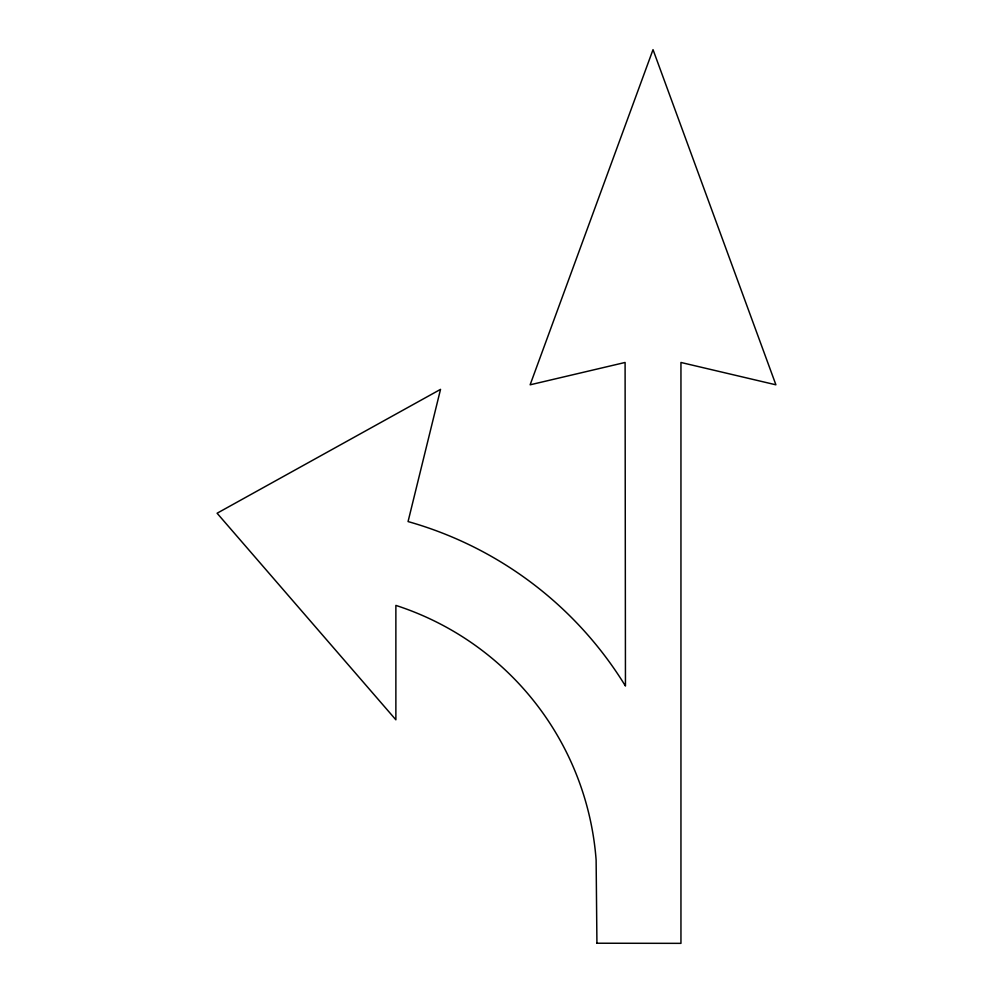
<?xml version="1.0" encoding="UTF-8"?>
<svg xmlns="http://www.w3.org/2000/svg" width="993" height="993" viewBox="0 0 993 993"><rect width="100%" height="100%" fill="white"/><g stroke="black" fill="none" stroke-linecap="round" stroke-linejoin="round"><path stroke-width="1.49" d="M596.93 943.226L680.95 943.35L680.95 362.47L775.905 384.812L653.022 49.65L530.125 384.812L625.094 362.47L625.453 686.039A374.262 374.262 0 0 0 408.061 521.573L440.532 389.368L217.095 513.232L395.872 719.801L395.872 605.407A290.465 290.465 0 0 1 596.123 860.05L596.93 943.35"/></g></svg>
